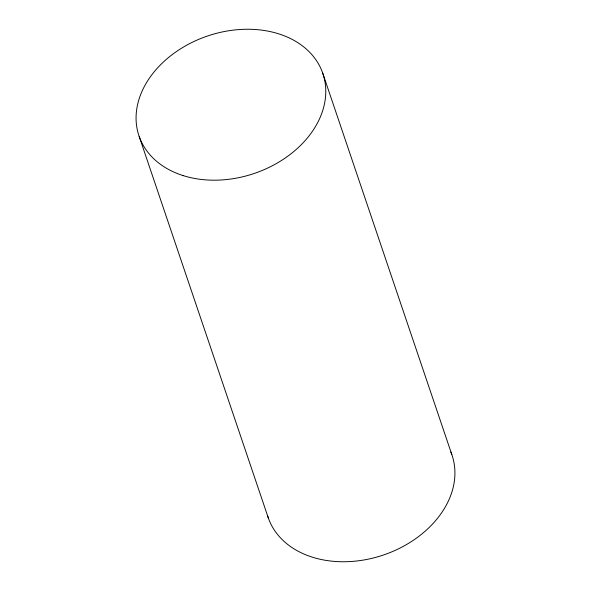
<?xml version="1.0" encoding="UTF-8"?>
<svg xmlns="http://www.w3.org/2000/svg" width="591" height="591" viewBox="0 0 591 591"><rect width="100%" height="100%" fill="white"/><g stroke="black" fill="none" stroke-linecap="round" stroke-linejoin="round"><path stroke-width="0.89" d="M322.671 73.003L451.82 454.553M139.18 136.447L268.329 517.997M450.859 452.034A97.079 72.59 -18.7 0 1 384.15 554.764A97.079 72.59 -18.7 0 1 267.501 515.433M183.077 175.579A97.079 72.59 -18.7 0 0 325.774 91.804A97.079 72.59 -18.7 0 0 183.927 46.778A97.079 72.59 -18.7 0 0 183.077 175.579"/></g></svg>
